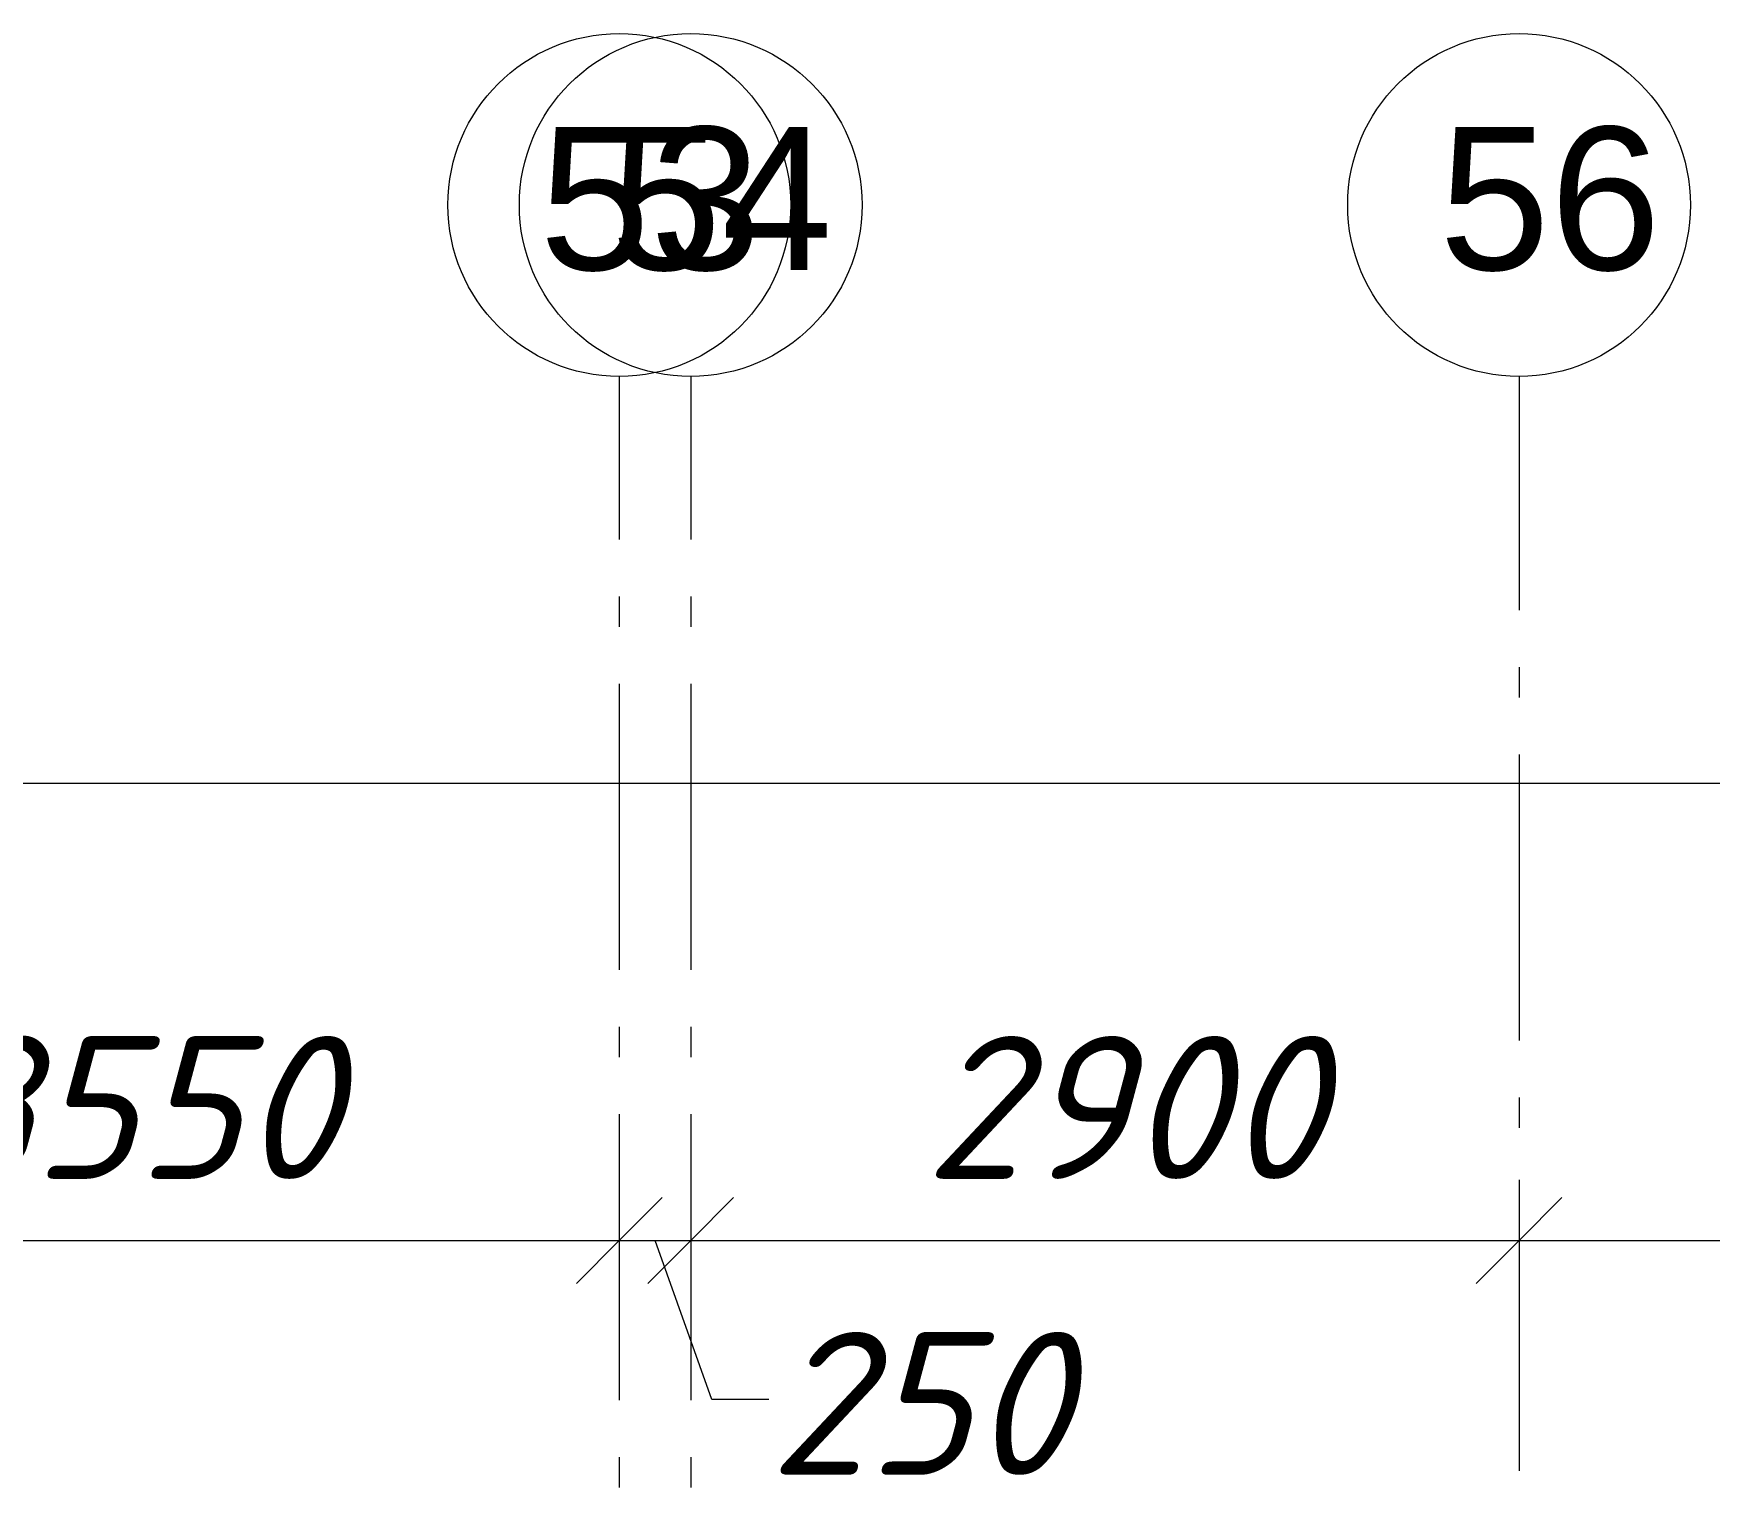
# Model space of a CAD drawing. Header units: millimetres. Extents: x -537608 to 253996, y -217170 to 186033.
# Drawn here: x -293362 to -287495, y 33011 to 38099 of the extents above; entities that cross this region are included whole.
import ezdxf

# ---------------------------------------------------------------- set-up
doc = ezdxf.new("R2010")
doc.units = ezdxf.units.MM
doc.layers.add('PDF _Геометрия', color=7, linetype='Continuous')
doc.layers.add('PDF _Текст', color=7, linetype='Continuous')
doc.styles.add('PDF ArialMT', font='arial.ttf')
doc.styles.add('PDF ISOCPEUR Italic', font='isocpeui.ttf')

msp = doc.modelspace()

# ---------------------------------------------------------------- linework, layer by layer
at = {"layer": 'PDF _Геометрия', "color": 253, "lineweight": 9, "true_color": 0xaaaaaa}
for p, q in [((-291311.3551, 36899.2642), (-291311.3551, 36328.8906)), ((-291061.3561, 36899.2642), (-291061.3561, 36328.8906)), ((-288161.3545, 36899.2642), (-288161.3545, 36081.8089)), ((-291311.3551, 36128.894), (-291311.3551, 36023.0591)), ((-291061.3561, 36128.894), (-291061.3561, 36023.0591)), ((-288161.3545, 35881.8081), (-288161.3545, 35775.9731)), ((-291311.3551, 35823.0582), (-291311.3551, 34823.0582)), ((-291061.3561, 35823.0582), (-291061.3561, 34823.0582)), ((-288161.3545, 35575.9766), (-288161.3545, 34575.9766)), ((-291311.3551, 34623.0574), (-291311.3551, 34517.2267)), ((-291061.3561, 34623.0574), (-291061.3561, 34517.2267)), ((-288161.3545, 34375.9757), (-288161.3545, 34270.1408)), ((-291311.3551, 34317.2259), (-291311.3551, 33317.226)), ((-291061.3561, 34317.2259), (-291061.3561, 33317.226)), ((-288161.3545, 34070.1399), (-288161.3545, 33070.14)), ((-291311.3551, 33117.2251), (-291311.3551, 33011.3902)), ((-291061.3561, 33117.2251), (-291061.3561, 33011.3902))]:
    msp.add_line(p, q, dxfattribs=at)
at = {"layer": 'PDF _Геометрия', "lineweight": 9}
for p, q in [((-368501.3767, 35475.7264), (-264521.3486, 35475.7264)), ((-291311.3551, 34087.8588), (-291311.3551, 33875.7282)), ((-291061.3561, 34087.8588), (-291061.3561, 33875.7282)), ((-288161.3545, 34087.8588), (-288161.3545, 33875.7282)), ((-294861.3574, 33875.7282), (-291311.3551, 33875.7282)), ((-291311.3551, 33875.7282), (-291061.3561, 33875.7282)), ((-291311.3551, 33875.7282), (-291311.3551, 33635.7254)), ((-290987.766, 33318.9311), (-291186.3545, 33875.7282)), ((-291061.3561, 33875.7282), (-288161.3545, 33875.7282)), ((-291061.3561, 33875.7282), (-291061.3561, 33635.7254)), ((-288161.3545, 33875.7282), (-282761.353, 33875.7282)), ((-288161.3545, 33875.7282), (-288161.3545, 33635.7254)), ((-290787.7652, 33318.9311), (-290987.766, 33318.9311))]:
    msp.add_line(p, q, dxfattribs=at)
at = {"layer": 'PDF _Геометрия', "lineweight": 20}
for p, q in [((-291161.3544, 34025.7288), (-291311.3551, 33875.7282)), ((-290911.3555, 34025.7288), (-291061.3561, 33875.7282)), ((-288011.3539, 34025.7288), (-288161.3545, 33875.7282)), ((-291311.3551, 33875.7282), (-291461.3557, 33725.7275)), ((-291061.3561, 33875.7282), (-291211.3547, 33725.7275)), ((-288161.3545, 33875.7282), (-288311.3552, 33725.7275))]:
    msp.add_line(p, q, dxfattribs=at)
for centre in [(-291311.3549, 37499.2657), (-291061.3538, 37499.2657), (-288161.3544, 37499.2656)]:
    msp.add_circle(centre, 600.0006, dxfattribs=at)

# ---------------------------------------------------------------- texts
at = {"layer": 'PDF _Текст', "char_height": 500, "attachment_point": 4}
for s, insert, style in [('53', (-291591.7989, 37518.6605), 'PDF ArialMT'), ('54', (-291341.7979, 37518.6605), 'PDF ArialMT'), ('56', (-288441.7984, 37518.6605), 'PDF ArialMT'), ('3550', (-293718.4227, 34341.24), 'PDF ISOCPEUR Italic'), ('2900', (-290243.4272, 34341.24), 'PDF ISOCPEUR Italic'), ('250', (-290787.7673, 33305.6043), 'PDF ISOCPEUR Italic')]:
    msp.add_mtext(s, dxfattribs=dict(at, insert=insert, style=style))

doc.saveas('drawing.dxf')
